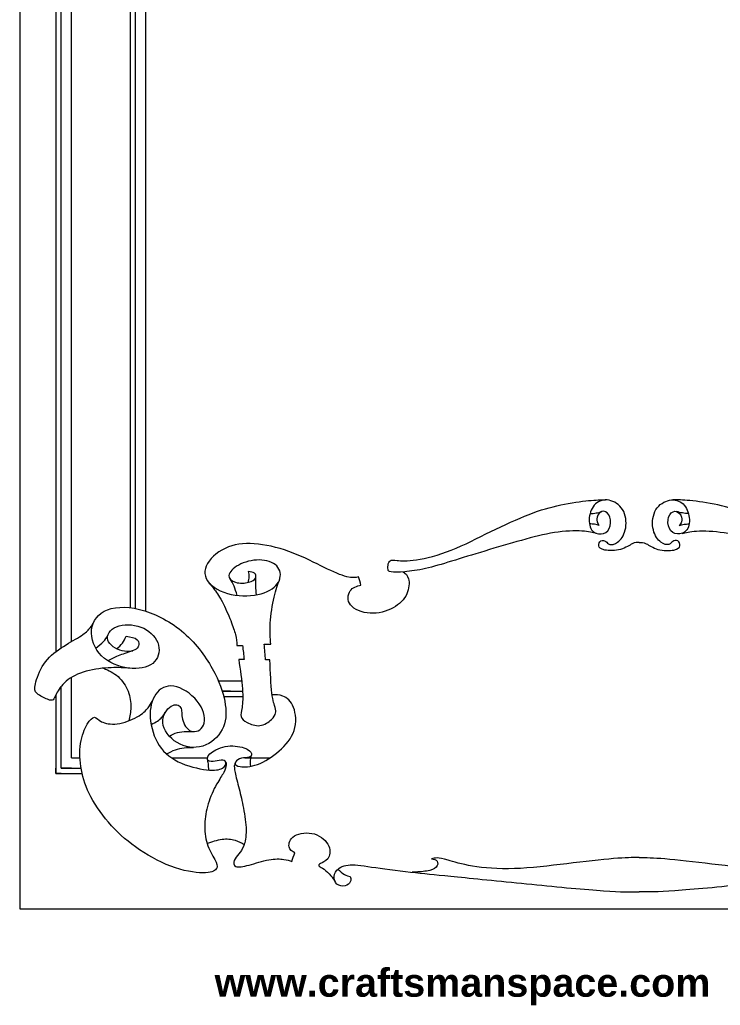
# Model space of a CAD drawing. Header units: millimetres. Extents: x 117 to 292, y -139 to 140.
# Drawn here: x 117.3 to 216.5, y -139.4 to 0 of the extents above; entities that cross this region are included whole.
import ezdxf

# ---------------------------------------------------------------- set-up
doc = ezdxf.new("R2010")
doc.units = ezdxf.units.MM
doc.header["$MEASUREMENT"] = 0
doc.layers.add('Layer 1', color=7, linetype='Continuous')

msp = doc.modelspace()

# ---------------------------------------------------------------- linework, layer by layer
at = {"layer": 'Layer 1', "lineweight": 20}
msp.add_lwpolyline([(117.2805, -125.8159), (292.3821, -125.8159), (292.3821, 139.5085), (117.2805, 139.5085), (117.2805, -125.8159)], close=True, dxfattribs=at)
for points in [[(122.3975, 97.4679), (122.3975, 97.4679), (122.3975, -89.4046), (122.3975, -89.4046)], [(123.1449, -88.8719), (123.1449, -88.8719), (123.1449, 96.7432), (123.1449, 96.7432)], [(124.604, -87.9749), (124.604, -87.9749), (124.604, 95.4429), (124.604, 95.4429)], [(132.9322, 90.0402), (132.9322, 90.0402), (132.9322, -83.1861), (132.9322, -83.1861)], [(133.6796, -83.3026), (133.6796, -83.3026), (133.6796, 89.608), (133.6796, 89.608)], [(135.1389, -83.6787), (135.1389, -83.6787), (135.1387, 88.7949), (135.1387, 88.7949)], [(132.9322, -89.3386), (132.9322, -89.3386), (132.9322, -89.3732), (132.9322, -89.3732)], [(124.604, -104.4299), (124.604, -104.4299), (124.604, -93.0438), (124.604, -93.0438)], [(123.1449, -105.889), (123.1449, -105.889), (123.1449, -94.3059), (123.1449, -94.3059)], [(145.4167, -93.5435), (145.4167, -93.5435), (147.1357, -93.5435), (147.1357, -93.5435)], [(147.1357, -93.5435), (147.1357, -93.5435), (148.7024, -93.5435), (148.7024, -93.5435)], [(145.9578, -95.0027), (145.9578, -95.0027), (148.8306, -95.0027), (148.8306, -95.0027)], [(147.1357, -95.0027), (147.1357, -95.0027), (145.9578, -95.0027), (145.9578, -95.0027)], [(146.1628, -95.7501), (146.1628, -95.7501), (148.8537, -95.7501), (148.8537, -95.7501)], [(124.604, -104.4299), (124.604, -104.4299), (125.8095, -104.4299), (125.8095, -104.4299)], [(138.776, -104.4299), (138.776, -104.4299), (143.8634, -104.4299), (143.8634, -104.4299)], [(149.1683, -104.4299), (149.1683, -104.4299), (152.7339, -104.4299), (152.7339, -104.4299)], [(123.1449, -105.889), (123.1449, -105.889), (125.9768, -105.889), (125.9768, -105.889)]]:
    msp.add_open_spline(points, degree=3, dxfattribs=at)
for points, knots in [([(198.9383, -72.6761), (198.3967, -72.5333), (197.8551, -72.3902), (196.8679, -72.3385), (196.8679, -72.3385), (195.8806, -72.2868), (194.4475, -72.3262), (192.9678, -72.5503), (192.9678, -72.5503), (191.4881, -72.7744), (189.9615, -73.1831), (188.2972, -73.6508), (188.2972, -73.6508), (186.6328, -74.1186), (184.8303, -74.6456), (183.1266, -75.1577), (183.1266, -75.1577), (181.4229, -75.6698), (179.8175, -76.1672), (178.4191, -76.5955), (178.4191, -76.5955), (177.0206, -77.024), (175.8288, -77.3834), (174.7308, -77.632), (174.7308, -77.632), (173.6327, -77.8807), (172.6281, -78.0187), (171.7762, -78.0876), (171.7762, -78.0876), (170.9243, -78.1565), (170.225, -78.1565), (169.8582, -78.1148), (169.8582, -78.1148), (169.4914, -78.0729), (169.4567, -77.989), (169.4297, -77.7799), (169.4297, -77.7799), (169.4027, -77.5706), (169.3829, -77.2357), (169.4543, -76.9747), (169.4543, -76.9747), (169.5257, -76.7138), (169.6883, -76.5266), (169.8508, -76.4602), (169.8508, -76.4602), (170.0133, -76.3936), (170.1758, -76.4479), (170.7026, -76.5021), (170.7026, -76.5021), (171.2295, -76.5562), (172.1209, -76.6104), (173.4504, -76.4085), (173.4504, -76.4085), (174.7799, -76.2066), (176.5478, -75.7486), (178.3772, -75.0273), (178.3772, -75.0273), (180.2065, -74.3059), (182.0975, -73.3209), (183.9785, -72.3951), (183.9785, -72.3951), (185.8596, -71.4694), (187.7309, -70.6027), (189.3755, -69.97), (189.3755, -69.97), (191.0203, -69.3372), (192.4385, -68.9383), (193.8714, -68.6355), (193.8714, -68.6355), (195.3043, -68.3327), (196.7522, -68.1258), (197.8134, -68.0235), (197.8134, -68.0235), (198.8747, -67.9212), (199.5496, -67.9235), (200.2244, -67.9258)], [0, 0, 0, 0, 0.05, 0.05, 0.05, 0.05, 0.1, 0.1, 0.1, 0.1, 0.15, 0.15, 0.15, 0.15, 0.2, 0.2, 0.2, 0.2, 0.25, 0.25, 0.25, 0.25, 0.3, 0.3, 0.3, 0.3, 0.35, 0.35, 0.35, 0.35, 0.4, 0.4, 0.4, 0.4, 0.45, 0.45, 0.45, 0.45, 0.5, 0.5, 0.5, 0.5, 0.55, 0.55, 0.55, 0.55, 0.6, 0.6, 0.6, 0.6, 0.65, 0.65, 0.65, 0.65, 0.7, 0.7, 0.7, 0.7, 0.75, 0.75, 0.75, 0.75, 0.8, 0.8, 0.8, 0.8, 0.85, 0.85, 0.85, 0.85, 0.9, 0.9, 0.9, 0.9, 1, 1, 1, 1]), ([(204.9874, -73.9317), (204.6958, -73.9317), (204.4041, -73.9317), (203.9997, -74.1286), (203.9997, -74.1286), (203.5954, -74.3255), (203.0783, -74.7196), (202.3471, -74.9214), (202.3471, -74.9214), (201.6159, -75.1233), (200.6703, -75.1332), (200.0893, -75.0225), (200.0893, -75.0225), (199.5083, -74.9117), (199.2915, -74.6801), (199.2496, -74.4142), (199.2496, -74.4142), (199.2078, -74.1483), (199.3409, -73.8479), (199.55, -73.7249), (199.55, -73.7249), (199.7593, -73.6017), (200.045, -73.6559), (200.2419, -73.7912), (200.2419, -73.7912), (200.4389, -73.9267), (200.5473, -74.1434), (200.8107, -74.2221), (200.8107, -74.2221), (201.0742, -74.301), (201.4928, -74.2419), (201.9236, -73.912), (201.9236, -73.912), (202.3544, -73.5821), (202.7978, -72.9813), (202.9971, -72.1762), (202.9971, -72.1762), (203.1965, -71.371), (203.1522, -70.3616), (202.778, -69.5811), (202.778, -69.5811), (202.4037, -68.8006), (201.6995, -68.249), (200.9806, -68.0324), (200.9806, -68.0324), (200.2617, -67.8157), (199.5279, -67.9339), (198.9839, -68.3351), (198.9839, -68.3351), (198.4397, -68.7365), (198.0852, -69.4211), (197.9546, -70.1572), (197.9546, -70.1572), (197.8241, -70.8933), (197.9178, -71.6814), (198.2403, -72.1565), (198.2403, -72.1565), (198.5628, -72.6317), (199.1143, -72.7941), (199.5968, -72.7449), (199.5968, -72.7449), (200.0794, -72.6956), (200.4932, -72.4347), (200.7221, -71.9743), (200.7221, -71.9743), (200.951, -71.5139), (200.9954, -70.854), (200.833, -70.3617), (200.833, -70.3617), (200.6704, -69.8692), (200.301, -69.5441), (199.9539, -69.5244), (199.9539, -69.5244), (199.6067, -69.5046), (199.2817, -69.7904), (199.1192, -70.1055), (199.1192, -70.1055), (198.9567, -70.4206), (198.9567, -70.7654), (199.0183, -71.0116), (199.0183, -71.0116), (199.0798, -71.2578), (199.203, -71.4055), (199.326, -71.5533), (199.326, -71.5533), (199.1241, -71.4795), (198.9222, -71.4054), (198.6508, -71.3674), (198.6508, -71.3674), (198.4435, -71.3382), (198.1955, -71.3298), (197.9382, -71.3265)], [0, 0, 0, 0, 0.04166667, 0.04166667, 0.04166667, 0.04166667, 0.08333333, 0.08333333, 0.08333333, 0.08333333, 0.125, 0.125, 0.125, 0.125, 0.16666667, 0.16666667, 0.16666667, 0.16666667, 0.20833333, 0.20833333, 0.20833333, 0.20833333, 0.25, 0.25, 0.25, 0.25, 0.29166667, 0.29166667, 0.29166667, 0.29166667, 0.33333333, 0.33333333, 0.33333333, 0.33333333, 0.375, 0.375, 0.375, 0.375, 0.41666667, 0.41666667, 0.41666667, 0.41666667, 0.45833333, 0.45833333, 0.45833333, 0.45833333, 0.5, 0.5, 0.5, 0.5, 0.54166667, 0.54166667, 0.54166667, 0.54166667, 0.58333333, 0.58333333, 0.58333333, 0.58333333, 0.625, 0.625, 0.625, 0.625, 0.66666667, 0.66666667, 0.66666667, 0.66666667, 0.70833333, 0.70833333, 0.70833333, 0.70833333, 0.75, 0.75, 0.75, 0.75, 0.79166667, 0.79166667, 0.79166667, 0.79166667, 0.83333333, 0.83333333, 0.83333333, 0.83333333, 0.875, 0.875, 0.875, 0.875, 0.91666667, 0.91666667, 0.91666667, 0.91666667, 1, 1, 1, 1]), ([(204.9874, -73.9317), (205.279, -73.9317), (205.5707, -73.9317), (205.9751, -74.1286), (205.9751, -74.1286), (206.3794, -74.3255), (206.8965, -74.7196), (207.6277, -74.9214), (207.6277, -74.9214), (208.3589, -75.1233), (209.3045, -75.1332), (209.8855, -75.0225), (209.8855, -75.0225), (210.4665, -74.9117), (210.6833, -74.6801), (210.7252, -74.4142), (210.7252, -74.4142), (210.767, -74.1483), (210.6339, -73.8479), (210.4248, -73.7249), (210.4248, -73.7249), (210.2155, -73.6017), (209.9298, -73.6559), (209.7329, -73.7912), (209.7329, -73.7912), (209.5359, -73.9267), (209.4275, -74.1434), (209.1641, -74.2221), (209.1641, -74.2221), (208.9006, -74.301), (208.482, -74.2419), (208.0512, -73.912), (208.0512, -73.912), (207.6204, -73.5821), (207.177, -72.9813), (206.9777, -72.1762), (206.9777, -72.1762), (206.7783, -71.371), (206.8226, -70.3616), (207.1968, -69.5811), (207.1968, -69.5811), (207.5711, -68.8006), (208.2753, -68.249), (208.9942, -68.0324), (208.9942, -68.0324), (209.7131, -67.8157), (210.4469, -67.9339), (210.9909, -68.3351), (210.9909, -68.3351), (211.5351, -68.7365), (211.8896, -69.4211), (212.0202, -70.1572), (212.0202, -70.1572), (212.1507, -70.8933), (212.057, -71.6814), (211.7345, -72.1565), (211.7345, -72.1565), (211.412, -72.6317), (210.8605, -72.7941), (210.378, -72.7449), (210.378, -72.7449), (209.8954, -72.6956), (209.4816, -72.4347), (209.2527, -71.9743), (209.2527, -71.9743), (209.0238, -71.5139), (208.9794, -70.854), (209.1418, -70.3617), (209.1418, -70.3617), (209.3044, -69.8692), (209.6738, -69.5441), (210.0209, -69.5244), (210.0209, -69.5244), (210.3681, -69.5046), (210.6931, -69.7904), (210.8556, -70.1055), (210.8556, -70.1055), (211.0181, -70.4206), (211.0181, -70.7654), (210.9565, -71.0116), (210.9565, -71.0116), (210.895, -71.2578), (210.7718, -71.4055), (210.6488, -71.5533), (210.6488, -71.5533), (210.8507, -71.4795), (211.0526, -71.4054), (211.324, -71.3674), (211.324, -71.3674), (211.5313, -71.3382), (211.7793, -71.3298), (212.0366, -71.3265)], [0, 0, 0, 0, 0.04166667, 0.04166667, 0.04166667, 0.04166667, 0.08333333, 0.08333333, 0.08333333, 0.08333333, 0.125, 0.125, 0.125, 0.125, 0.16666667, 0.16666667, 0.16666667, 0.16666667, 0.20833333, 0.20833333, 0.20833333, 0.20833333, 0.25, 0.25, 0.25, 0.25, 0.29166667, 0.29166667, 0.29166667, 0.29166667, 0.33333333, 0.33333333, 0.33333333, 0.33333333, 0.375, 0.375, 0.375, 0.375, 0.41666667, 0.41666667, 0.41666667, 0.41666667, 0.45833333, 0.45833333, 0.45833333, 0.45833333, 0.5, 0.5, 0.5, 0.5, 0.54166667, 0.54166667, 0.54166667, 0.54166667, 0.58333333, 0.58333333, 0.58333333, 0.58333333, 0.625, 0.625, 0.625, 0.625, 0.66666667, 0.66666667, 0.66666667, 0.66666667, 0.70833333, 0.70833333, 0.70833333, 0.70833333, 0.75, 0.75, 0.75, 0.75, 0.79166667, 0.79166667, 0.79166667, 0.79166667, 0.83333333, 0.83333333, 0.83333333, 0.83333333, 0.875, 0.875, 0.875, 0.875, 0.91666667, 0.91666667, 0.91666667, 0.91666667, 1, 1, 1, 1]), ([(211.0365, -72.6761), (211.5781, -72.5333), (212.1197, -72.3902), (213.1069, -72.3385), (213.1069, -72.3385), (214.0942, -72.2868), (215.5273, -72.3262), (217.007, -72.5503), (217.007, -72.5503), (218.4867, -72.7744), (220.0133, -73.1831), (221.6776, -73.6508), (221.6776, -73.6508), (223.342, -74.1186), (225.1445, -74.6456), (226.8482, -75.1577), (226.8482, -75.1577), (228.5519, -75.6698), (230.1573, -76.1672), (231.5557, -76.5955), (231.5557, -76.5955), (232.9542, -77.024), (234.146, -77.3834), (235.244, -77.632), (235.244, -77.632), (236.3421, -77.8807), (237.3467, -78.0187), (238.1986, -78.0876), (238.1986, -78.0876), (239.0505, -78.1565), (239.7498, -78.1565), (240.1166, -78.1148), (240.1166, -78.1148), (240.4834, -78.0729), (240.5181, -77.989), (240.5451, -77.7799), (240.5451, -77.7799), (240.5721, -77.5706), (240.5919, -77.2357), (240.5205, -76.9747), (240.5205, -76.9747), (240.4491, -76.7138), (240.2865, -76.5266), (240.124, -76.4602), (240.124, -76.4602), (239.9615, -76.3936), (239.799, -76.4479), (239.2722, -76.5021), (239.2722, -76.5021), (238.7453, -76.5562), (237.8539, -76.6104), (236.5244, -76.4085), (236.5244, -76.4085), (235.1949, -76.2066), (233.427, -75.7486), (231.5976, -75.0273), (231.5976, -75.0273), (229.7683, -74.3059), (227.8773, -73.3209), (225.9963, -72.3951), (225.9963, -72.3951), (224.1152, -71.4694), (222.2439, -70.6027), (220.5993, -69.97), (220.5993, -69.97), (218.9545, -69.3372), (217.5363, -68.9383), (216.1034, -68.6355), (216.1034, -68.6355), (214.6705, -68.3327), (213.2226, -68.1258), (212.1614, -68.0235), (212.1614, -68.0235), (211.1001, -67.9212), (210.4252, -67.9235), (209.7504, -67.9258)], [0, 0, 0, 0, 0.05, 0.05, 0.05, 0.05, 0.1, 0.1, 0.1, 0.1, 0.15, 0.15, 0.15, 0.15, 0.2, 0.2, 0.2, 0.2, 0.25, 0.25, 0.25, 0.25, 0.3, 0.3, 0.3, 0.3, 0.35, 0.35, 0.35, 0.35, 0.4, 0.4, 0.4, 0.4, 0.45, 0.45, 0.45, 0.45, 0.5, 0.5, 0.5, 0.5, 0.55, 0.55, 0.55, 0.55, 0.6, 0.6, 0.6, 0.6, 0.65, 0.65, 0.65, 0.65, 0.7, 0.7, 0.7, 0.7, 0.75, 0.75, 0.75, 0.75, 0.8, 0.8, 0.8, 0.8, 0.85, 0.85, 0.85, 0.85, 0.9, 0.9, 0.9, 0.9, 1, 1, 1, 1]), ([(198.0237, -69.8473), (198.3162, -69.8349), (198.6088, -69.8223), (198.8836, -69.7767), (198.8836, -69.7767), (199.1585, -69.7309), (199.416, -69.6516), (199.6733, -69.5725)], [0, 0, 0, 0, 0.33333333, 0.33333333, 0.33333333, 0.33333333, 1, 1, 1, 1]), ([(211.9511, -69.8473), (211.6586, -69.8349), (211.366, -69.8223), (211.0912, -69.7767), (211.0912, -69.7767), (210.8163, -69.7309), (210.5588, -69.6516), (210.3015, -69.5725)], [0, 0, 0, 0, 0.33333333, 0.33333333, 0.33333333, 0.33333333, 1, 1, 1, 1]), ([(171.5636, -78.1036), (171.8793, -78.328), (172.195, -78.5525), (172.3283, -79.0882), (172.3283, -79.0882), (172.4615, -79.6238), (172.4122, -80.4709), (172.0626, -81.239), (172.0626, -81.239), (171.713, -82.0072), (171.063, -82.6967), (170.1422, -83.2013), (170.1422, -83.2013), (169.2213, -83.7061), (168.0295, -84.0262), (166.8773, -83.9598), (166.8773, -83.9598), (165.725, -83.8932), (164.6122, -83.4402), (164.1099, -82.7927), (164.1099, -82.7927), (163.6076, -82.1452), (163.716, -81.303), (164.0631, -80.8008), (164.0631, -80.8008), (164.4103, -80.2985), (164.9964, -80.1361), (165.5823, -79.9736), (165.5823, -79.9736), (165.474, -79.5895), (165.3656, -79.2053), (165.2573, -78.8213), (165.2573, -78.8213), (164.8042, -78.9098), (164.3512, -78.9986), (163.5707, -78.7992), (163.5707, -78.7992), (162.7902, -78.5997), (161.6822, -78.1121), (160.3823, -77.4769), (160.3823, -77.4769), (159.0823, -76.8417), (157.5901, -76.0586), (155.9799, -75.4382), (155.9799, -75.4382), (154.3697, -74.8178), (152.6412, -74.3598), (151.0729, -74.1777), (151.0729, -74.1777), (149.5045, -73.9955), (148.0961, -74.089), (146.8208, -74.5838), (146.8208, -74.5838), (145.5455, -75.0787), (144.4029, -75.9751), (143.8613, -76.9254), (143.8613, -76.9254), (143.3196, -77.8758), (143.3787, -78.8803), (144.1222, -79.7027), (144.1222, -79.7027), (144.8658, -80.525), (146.2939, -81.1653), (147.7736, -81.4016), (147.7736, -81.4016), (149.2533, -81.638), (150.7848, -81.4705), (151.9075, -81.0618), (151.9075, -81.0618), (153.0302, -80.6531), (153.7443, -80.0031), (154.0349, -79.2915), (154.0349, -79.2915), (154.3255, -78.58), (154.1923, -77.8068), (153.6581, -77.2676), (153.6581, -77.2676), (153.1239, -76.7284), (152.1881, -76.4231), (151.1788, -76.4182), (151.1788, -76.4182), (150.1693, -76.4133), (149.0859, -76.7088), (148.2809, -77.1396), (148.2809, -77.1396), (147.4758, -77.5705), (146.9487, -78.1368), (146.897, -78.5996), (146.897, -78.5996), (146.8453, -79.0625), (147.2688, -79.422), (147.8499, -79.5845), (147.8499, -79.5845), (148.4309, -79.7471), (149.1697, -79.7125), (149.6916, -79.5845), (149.6916, -79.5845), (150.2135, -79.4566), (150.5189, -79.2349), (150.6469, -78.9814), (150.6469, -78.9814), (150.775, -78.7278), (150.7257, -78.4421), (150.5263, -78.2846), (150.5263, -78.2846), (150.3269, -78.127), (149.9772, -78.0973), (149.6276, -78.0679), (149.6276, -78.0679), (149.6818, -78.3041), (149.7359, -78.5407), (149.7259, -78.798), (149.7259, -78.798), (149.7158, -79.0554), (149.6414, -79.3339), (149.5672, -79.6124)], [0, 0, 0, 0, 0.03333333, 0.03333333, 0.03333333, 0.03333333, 0.06666667, 0.06666667, 0.06666667, 0.06666667, 0.1, 0.1, 0.1, 0.1, 0.13333333, 0.13333333, 0.13333333, 0.13333333, 0.16666667, 0.16666667, 0.16666667, 0.16666667, 0.2, 0.2, 0.2, 0.2, 0.23333333, 0.23333333, 0.23333333, 0.23333333, 0.26666667, 0.26666667, 0.26666667, 0.26666667, 0.3, 0.3, 0.3, 0.3, 0.33333333, 0.33333333, 0.33333333, 0.33333333, 0.36666667, 0.36666667, 0.36666667, 0.36666667, 0.4, 0.4, 0.4, 0.4, 0.43333333, 0.43333333, 0.43333333, 0.43333333, 0.46666667, 0.46666667, 0.46666667, 0.46666667, 0.5, 0.5, 0.5, 0.5, 0.53333333, 0.53333333, 0.53333333, 0.53333333, 0.56666667, 0.56666667, 0.56666667, 0.56666667, 0.6, 0.6, 0.6, 0.6, 0.63333333, 0.63333333, 0.63333333, 0.63333333, 0.66666667, 0.66666667, 0.66666667, 0.66666667, 0.7, 0.7, 0.7, 0.7, 0.73333333, 0.73333333, 0.73333333, 0.73333333, 0.76666667, 0.76666667, 0.76666667, 0.76666667, 0.8, 0.8, 0.8, 0.8, 0.83333333, 0.83333333, 0.83333333, 0.83333333, 0.86666667, 0.86666667, 0.86666667, 0.86666667, 0.9, 0.9, 0.9, 0.9, 0.93333333, 0.93333333, 0.93333333, 0.93333333, 1, 1, 1, 1]), ([(144.1787, -79.7635), (144.3174, -79.935), (144.4561, -80.1067), (144.7445, -80.4878), (144.7445, -80.4878), (145.033, -80.869), (145.4713, -81.4601), (145.917, -82.2873), (145.917, -82.2873), (146.3627, -83.1146), (146.8157, -84.1783), (147.148, -85.0104), (147.148, -85.0104), (147.4805, -85.8427), (147.6922, -86.4435), (147.8202, -86.9924), (147.8202, -86.9924), (147.9482, -87.5415), (147.9926, -88.039), (148.0369, -88.5362), (148.0369, -88.5362), (148.3028, -88.5362), (148.5688, -88.5362), (148.8347, -88.5362), (148.8347, -88.5362), (148.9036, -89.1961), (148.9726, -89.856), (149.0415, -90.5159), (149.0415, -90.5159), (148.7903, -90.511), (148.5392, -90.5059), (148.288, -90.501), (148.288, -90.501), (148.5047, -91.9832), (148.7214, -93.4655), (148.8075, -94.6399), (148.8075, -94.6399), (148.8937, -95.8143), (148.8494, -96.681), (148.7608, -97.299), (148.7608, -97.299), (148.6722, -97.917), (148.5391, -98.2864), (148.6204, -98.5966), (148.6204, -98.5966), (148.7017, -98.9068), (148.9971, -99.1579), (149.4846, -99.4165), (149.4846, -99.4165), (149.9721, -99.675), (150.6517, -99.941), (151.2918, -99.8622), (151.2918, -99.8622), (151.932, -99.7834), (152.5327, -99.3598), (152.9069, -99.0028), (152.9069, -99.0028), (153.2813, -98.6458), (153.429, -98.3553), (153.4979, -98.1141), (153.4979, -98.1141), (153.5669, -97.8728), (153.557, -97.6806), (153.4437, -97.3139), (153.4437, -97.3139), (153.3305, -96.947), (153.1138, -96.4052), (152.9735, -95.253), (152.9735, -95.253), (152.8331, -94.1007), (152.769, -92.3378), (152.705, -90.575), (152.705, -90.575), (152.4982, -90.575), (152.2914, -90.575), (152.0846, -90.575), (152.0846, -90.575), (152.0256, -89.8364), (151.9665, -89.0976), (151.9074, -88.359), (151.9074, -88.359), (152.2127, -88.359), (152.518, -88.359), (152.8233, -88.359), (152.8233, -88.359), (152.7495, -87.448), (152.6755, -86.5369), (152.7517, -85.3674), (152.7517, -85.3674), (152.8281, -84.198), (153.0548, -82.7698), (153.3033, -81.6874), (153.3033, -81.6874), (153.5518, -80.6049), (153.8224, -79.868), (154.093, -79.1312)], [0, 0, 0, 0, 0.04, 0.04, 0.04, 0.04, 0.08, 0.08, 0.08, 0.08, 0.12, 0.12, 0.12, 0.12, 0.16, 0.16, 0.16, 0.16, 0.2, 0.2, 0.2, 0.2, 0.24, 0.24, 0.24, 0.24, 0.28, 0.28, 0.28, 0.28, 0.32, 0.32, 0.32, 0.32, 0.36, 0.36, 0.36, 0.36, 0.4, 0.4, 0.4, 0.4, 0.44, 0.44, 0.44, 0.44, 0.48, 0.48, 0.48, 0.48, 0.52, 0.52, 0.52, 0.52, 0.56, 0.56, 0.56, 0.56, 0.6, 0.6, 0.6, 0.6, 0.64, 0.64, 0.64, 0.64, 0.68, 0.68, 0.68, 0.68, 0.72, 0.72, 0.72, 0.72, 0.76, 0.76, 0.76, 0.76, 0.8, 0.8, 0.8, 0.8, 0.84, 0.84, 0.84, 0.84, 0.88, 0.88, 0.88, 0.88, 0.92, 0.92, 0.92, 0.92, 1, 1, 1, 1]), ([(148.0568, -81.4419), (147.9218, -80.9734), (147.7868, -80.5048), (147.6194, -80.1164), (147.6194, -80.1164), (147.4519, -79.728), (147.2519, -79.4197), (147.052, -79.1114)], [0, 0, 0, 0, 0.33333333, 0.33333333, 0.33333333, 0.33333333, 1, 1, 1, 1]), ([(150.807, -81.3586), (150.7599, -80.945), (150.7126, -80.5312), (150.6976, -80.0905), (150.6976, -80.0905), (150.6826, -79.6496), (150.7001, -79.1814), (150.7173, -78.7134)], [0, 0, 0, 0, 0.33333333, 0.33333333, 0.33333333, 0.33333333, 1, 1, 1, 1]), ([(131.0026, -88.9998), (131.2965, -88.737), (131.5905, -88.474), (131.8148, -88.1777), (131.8148, -88.1777), (132.0393, -87.8813), (132.1942, -87.5513), (132.3491, -87.2214), (132.3491, -87.2214), (132.9793, -87.3001), (133.6097, -87.379), (133.9248, -87.7236), (133.9248, -87.7236), (134.2399, -88.0684), (134.2399, -88.6789), (133.7672, -89.0335), (133.7672, -89.0335), (133.2946, -89.388), (132.349, -89.4865), (131.4626, -89.1912), (131.4626, -89.1912), (130.5763, -88.8957), (129.749, -88.2061), (129.6899, -87.4923), (129.6899, -87.4923), (129.6309, -86.7783), (130.3399, -86.0395), (131.374, -85.7391), (131.374, -85.7391), (132.4081, -85.4387), (133.7672, -85.5767), (134.8358, -86.0986), (134.8358, -86.0986), (135.9043, -86.6206), (136.6824, -87.5267), (136.9287, -88.482), (136.9287, -88.482), (137.1749, -89.4373), (136.8891, -90.4418), (136.1111, -91.0574), (136.1111, -91.0574), (135.3332, -91.6729), (134.0626, -91.8994), (132.6987, -91.7321), (132.6987, -91.7321), (131.3347, -91.5646), (129.877, -91.0032), (128.8774, -90.0037), (128.8774, -90.0037), (127.8779, -89.004), (127.3361, -87.566), (127.4591, -86.3104), (127.4591, -86.3104), (127.5823, -85.0547), (128.3702, -83.9812), (129.7145, -83.4691), (129.7145, -83.4691), (131.0587, -82.957), (132.9597, -83.0062), (134.9736, -83.6267), (134.9736, -83.6267), (136.9876, -84.2471), (139.115, -85.4388), (140.868, -87.0539), (140.868, -87.0539), (142.621, -88.669), (143.9999, -90.7078), (144.896, -92.4461), (144.896, -92.4461), (145.7923, -94.1843), (146.2059, -95.6222), (146.3831, -96.9221), (146.3831, -96.9221), (146.5604, -98.2222), (146.5014, -99.3843), (145.9549, -100.4282), (145.9549, -100.4282), (145.4082, -101.4721), (144.374, -102.398), (143.1873, -102.7623), (143.1873, -102.7623), (142.0006, -103.1267), (140.6611, -102.9297), (139.5631, -102.2699), (139.5631, -102.2699), (138.465, -101.61), (137.6082, -100.4873), (137.5195, -99.4631), (137.5195, -99.4631), (137.4308, -98.4389), (138.1104, -97.5131), (138.716, -97.134), (138.716, -97.134), (139.3217, -96.7547), (139.8537, -96.9222), (140.0654, -97.3063), (140.0654, -97.3063), (140.2771, -97.6903), (140.1687, -98.2912), (140.3312, -98.9756), (140.3312, -98.9756), (140.4936, -99.66), (140.9271, -100.4283), (141.5476, -100.6498), (141.5476, -100.6498), (142.168, -100.8715), (142.9756, -100.5464), (143.2956, -99.798), (143.2956, -99.798), (143.6158, -99.0495), (143.4483, -97.8774), (142.7048, -96.7892), (142.7048, -96.7892), (141.9612, -95.7009), (140.6415, -94.6964), (139.509, -94.3714), (139.509, -94.3714), (138.3763, -94.0464), (137.4308, -94.4009), (136.7759, -95.1198), (136.7759, -95.1198), (136.121, -95.8387), (135.7566, -96.9222), (135.7517, -98.2271), (135.7517, -98.2271), (135.7468, -99.532), (136.1013, -101.0585), (136.771, -102.26), (136.771, -102.26), (137.4407, -103.4615), (138.4256, -104.3382), (139.7107, -104.9684), (139.7107, -104.9684), (140.9959, -105.5987), (142.5817, -105.9828), (143.7253, -106.1169), (143.7253, -106.1169), (144.8689, -106.2512), (145.5707, -106.1355), (145.983, -105.8881), (145.983, -105.8881), (146.3954, -105.6407), (146.5187, -105.2614), (146.4547, -105.03), (146.4547, -105.03), (146.3906, -104.7986), (146.1394, -104.7147), (145.7998, -104.7468), (145.7998, -104.7468), (145.4599, -104.7788), (145.0314, -104.9266), (144.6523, -104.9586), (144.6523, -104.9586), (144.2731, -104.9907), (143.9432, -104.9068), (143.8694, -104.6484), (143.8694, -104.6484), (143.7954, -104.3899), (143.9777, -103.9564), (144.5611, -103.5601), (144.5611, -103.5601), (145.1446, -103.1637), (146.1296, -102.8042), (147.0848, -102.7501), (147.0848, -102.7501), (148.0401, -102.6959), (148.966, -102.947), (149.4904, -103.2203), (149.4904, -103.2203), (150.0148, -103.4937), (150.138, -103.7891), (150.1011, -103.9984), (150.1011, -103.9984), (150.0641, -104.2077), (149.8671, -104.3308), (149.5373, -104.3874), (149.5373, -104.3874), (149.2073, -104.4441), (148.7443, -104.4341), (148.3923, -104.5645), (148.3923, -104.5645), (148.0402, -104.6951), (147.7988, -104.966), (147.7718, -105.1875), (147.7718, -105.1875), (147.7447, -105.4091), (147.9319, -105.5816), (148.4833, -105.6603), (148.4833, -105.6603), (149.0349, -105.7392), (149.9509, -105.7243), (150.9529, -105.3624), (150.9529, -105.3624), (151.955, -105.0005), (153.0433, -104.2914), (153.996, -103.4568), (153.996, -103.4568), (154.9489, -102.6221), (155.7664, -101.6618), (156.1259, -100.5464), (156.1259, -100.5464), (156.4853, -99.4311), (156.3868, -98.1606), (156.0398, -97.2792), (156.0398, -97.2792), (155.6926, -96.3977), (155.0966, -95.9053), (154.5505, -95.6791), (154.5505, -95.6791), (154.0042, -95.4528), (153.5074, -95.493), (153.0107, -95.533)], [0, 0, 0, 0, 0.01851852, 0.01851852, 0.01851852, 0.01851852, 0.03703704, 0.03703704, 0.03703704, 0.03703704, 0.05555556, 0.05555556, 0.05555556, 0.05555556, 0.07407407, 0.07407407, 0.07407407, 0.07407407, 0.09259259, 0.09259259, 0.09259259, 0.09259259, 0.11111111, 0.11111111, 0.11111111, 0.11111111, 0.12962963, 0.12962963, 0.12962963, 0.12962963, 0.14814815, 0.14814815, 0.14814815, 0.14814815, 0.16666667, 0.16666667, 0.16666667, 0.16666667, 0.18518519, 0.18518519, 0.18518519, 0.18518519, 0.2037037, 0.2037037, 0.2037037, 0.2037037, 0.22222222, 0.22222222, 0.22222222, 0.22222222, 0.24074074, 0.24074074, 0.24074074, 0.24074074, 0.25925926, 0.25925926, 0.25925926, 0.25925926, 0.27777778, 0.27777778, 0.27777778, 0.27777778, 0.2962963, 0.2962963, 0.2962963, 0.2962963, 0.31481481, 0.31481481, 0.31481481, 0.31481481, 0.33333333, 0.33333333, 0.33333333, 0.33333333, 0.35185185, 0.35185185, 0.35185185, 0.35185185, 0.37037037, 0.37037037, 0.37037037, 0.37037037, 0.38888889, 0.38888889, 0.38888889, 0.38888889, 0.40740741, 0.40740741, 0.40740741, 0.40740741, 0.42592593, 0.42592593, 0.42592593, 0.42592593, 0.44444444, 0.44444444, 0.44444444, 0.44444444, 0.46296296, 0.46296296, 0.46296296, 0.46296296, 0.48148148, 0.48148148, 0.48148148, 0.48148148, 0.5, 0.5, 0.5, 0.5, 0.51851852, 0.51851852, 0.51851852, 0.51851852, 0.53703704, 0.53703704, 0.53703704, 0.53703704, 0.55555556, 0.55555556, 0.55555556, 0.55555556, 0.57407407, 0.57407407, 0.57407407, 0.57407407, 0.59259259, 0.59259259, 0.59259259, 0.59259259, 0.61111111, 0.61111111, 0.61111111, 0.61111111, 0.62962963, 0.62962963, 0.62962963, 0.62962963, 0.64814815, 0.64814815, 0.64814815, 0.64814815, 0.66666667, 0.66666667, 0.66666667, 0.66666667, 0.68518519, 0.68518519, 0.68518519, 0.68518519, 0.7037037, 0.7037037, 0.7037037, 0.7037037, 0.72222222, 0.72222222, 0.72222222, 0.72222222, 0.74074074, 0.74074074, 0.74074074, 0.74074074, 0.75925926, 0.75925926, 0.75925926, 0.75925926, 0.77777778, 0.77777778, 0.77777778, 0.77777778, 0.7962963, 0.7962963, 0.7962963, 0.7962963, 0.81481481, 0.81481481, 0.81481481, 0.81481481, 0.83333333, 0.83333333, 0.83333333, 0.83333333, 0.85185185, 0.85185185, 0.85185185, 0.85185185, 0.87037037, 0.87037037, 0.87037037, 0.87037037, 0.88888889, 0.88888889, 0.88888889, 0.88888889, 0.90740741, 0.90740741, 0.90740741, 0.90740741, 0.92592593, 0.92592593, 0.92592593, 0.92592593, 0.94444444, 0.94444444, 0.94444444, 0.94444444, 0.96296296, 0.96296296, 0.96296296, 0.96296296, 1, 1, 1, 1]), ([(132.8624, -91.7503), (132.0736, -91.691), (131.2847, -91.6314), (130.2304, -91.6682), (130.2304, -91.6682), (129.1761, -91.705), (127.8563, -91.8381), (126.7017, -92.1582), (126.7017, -92.1582), (125.5469, -92.4782), (124.5571, -92.9854), (123.8555, -93.5762), (123.8555, -93.5762), (123.1538, -94.1672), (122.7401, -94.842), (122.489, -95.3171), (122.489, -95.3171), (122.2379, -95.7923), (122.1491, -96.0681), (122.004, -96.1985), (122.004, -96.1985), (121.8587, -96.3291), (121.6568, -96.3142), (121.2211, -96.1419), (121.2211, -96.1419), (120.7852, -95.9696), (120.1154, -95.6396), (119.7535, -95.3196), (119.7535, -95.3196), (119.3916, -94.9996), (119.3375, -94.6892), (119.5024, -93.9629), (119.5024, -93.9629), (119.6673, -93.2367), (120.0515, -92.0941), (120.6842, -91.161), (120.6842, -91.161), (121.3169, -90.2279), (122.1985, -89.5039), (123.1321, -88.8805), (123.1321, -88.8805), (124.0659, -88.257), (125.052, -87.7338), (125.7395, -87.3011), (125.7395, -87.3011), (126.427, -86.8684), (126.8162, -86.5261), (127.0886, -86.2263), (127.0886, -86.2263), (127.3611, -85.9265), (127.5173, -85.669), (127.6733, -85.4116)], [0, 0, 0, 0, 0.07142857, 0.07142857, 0.07142857, 0.07142857, 0.14285714, 0.14285714, 0.14285714, 0.14285714, 0.21428571, 0.21428571, 0.21428571, 0.21428571, 0.28571429, 0.28571429, 0.28571429, 0.28571429, 0.35714286, 0.35714286, 0.35714286, 0.35714286, 0.42857143, 0.42857143, 0.42857143, 0.42857143, 0.5, 0.5, 0.5, 0.5, 0.57142857, 0.57142857, 0.57142857, 0.57142857, 0.64285714, 0.64285714, 0.64285714, 0.64285714, 0.71428571, 0.71428571, 0.71428571, 0.71428571, 0.78571429, 0.78571429, 0.78571429, 0.78571429, 0.85714286, 0.85714286, 0.85714286, 0.85714286, 1, 1, 1, 1]), ([(128.0592, -88.9189), (128.4601, -88.592), (128.8612, -88.2649), (129.1374, -87.9714), (129.1374, -87.9714), (129.4137, -87.6779), (129.5652, -87.4178), (129.7167, -87.1577)], [0, 0, 0, 0, 0.33333333, 0.33333333, 0.33333333, 0.33333333, 1, 1, 1, 1]), ([(129.7474, -90.6998), (130.2061, -90.444), (130.6649, -90.1881), (131.2546, -89.9488), (131.2546, -89.9488), (131.8444, -89.7094), (132.5656, -89.4863), (133.2865, -89.2634)], [0, 0, 0, 0, 0.33333333, 0.33333333, 0.33333333, 0.33333333, 1, 1, 1, 1]), ([(129.1671, -91.7346), (129.8819, -92.0633), (130.5967, -92.3921), (131.2051, -92.9356), (131.2051, -92.9356), (131.8137, -93.4791), (132.316, -94.2374), (132.6213, -95.0105), (132.6213, -95.0105), (132.9266, -95.7836), (133.0349, -96.5716), (133.0168, -97.2708), (133.0168, -97.2708), (132.9986, -97.9699), (132.854, -98.5806), (132.7094, -99.1911)], [0, 0, 0, 0, 0.2, 0.2, 0.2, 0.2, 0.4, 0.4, 0.4, 0.4, 0.6, 0.6, 0.6, 0.6, 1, 1, 1, 1]), ([(122.3975, -95.4951), (122.3975, -95.4951), (122.3975, -106.6364), (122.3975, -106.6364), (122.3975, -106.6364), (122.3975, -106.6364), (126.1195, -106.6364), (126.1195, -106.6364)], [0, 0, 0, 0, 0.33333333, 0.33333333, 0.33333333, 0.33333333, 1, 1, 1, 1]), ([(146.4547, -105.03), (146.4987, -105.1125), (146.5428, -105.195), (146.5157, -105.4357), (146.5157, -105.4357), (146.4884, -105.6764), (146.3898, -106.0753), (146.1597, -106.511), (146.1597, -106.511), (145.9295, -106.9469), (145.5675, -107.4197), (145.1502, -108.1742), (145.1502, -108.1742), (144.7329, -108.9288), (144.2601, -109.9656), (143.9561, -110.9455), (143.9561, -110.9455), (143.6521, -111.9253), (143.5165, -112.8487), (143.4821, -113.7867), (143.4821, -113.7867), (143.4476, -114.7248), (143.514, -115.6777), (143.7983, -116.5529), (143.7983, -116.5529), (144.0828, -117.4282), (144.585, -118.2261), (144.8952, -118.7972), (144.8952, -118.7972), (145.2055, -119.3684), (145.3237, -119.7131), (145.1711, -120.0283), (145.1711, -120.0283), (145.0184, -120.3434), (144.5947, -120.6291), (143.5952, -120.6858), (143.5952, -120.6858), (142.5956, -120.7424), (141.0198, -120.57), (139.3186, -119.9988), (139.3186, -119.9988), (137.6172, -119.4276), (135.7902, -118.4574), (134.249, -117.4283), (134.249, -117.4283), (132.7076, -116.3992), (131.4519, -115.3108), (130.2947, -114.0354), (130.2947, -114.0354), (129.1375, -112.76), (128.0788, -111.2975), (127.355, -109.9607), (127.355, -109.9607), (126.6311, -108.6237), (126.242, -107.4123), (126.0131, -106.1419), (126.0131, -106.1419), (125.7841, -104.8714), (125.7151, -103.5418), (125.8874, -102.4019), (125.8874, -102.4019), (126.0598, -101.2619), (126.4735, -100.3115), (126.8526, -99.6665), (126.8526, -99.6665), (127.2318, -99.0214), (127.5765, -98.6815), (127.8596, -98.6888), (127.8596, -98.6888), (128.1428, -98.6963), (128.3644, -99.0509), (128.8666, -99.3094), (128.8666, -99.3094), (129.3689, -99.5679), (130.152, -99.7305), (131.09, -99.6099), (131.09, -99.6099), (132.028, -99.4891), (133.1214, -99.0854), (133.9018, -98.6423), (133.9018, -98.6423), (134.6822, -98.1991), (135.1501, -97.7163), (135.4553, -97.3323), (135.4553, -97.3323), (135.7606, -96.9483), (135.9036, -96.6625), (136.0463, -96.377)], [0, 0, 0, 0, 0.04347826, 0.04347826, 0.04347826, 0.04347826, 0.08695652, 0.08695652, 0.08695652, 0.08695652, 0.13043478, 0.13043478, 0.13043478, 0.13043478, 0.17391304, 0.17391304, 0.17391304, 0.17391304, 0.2173913, 0.2173913, 0.2173913, 0.2173913, 0.26086957, 0.26086957, 0.26086957, 0.26086957, 0.30434783, 0.30434783, 0.30434783, 0.30434783, 0.34782609, 0.34782609, 0.34782609, 0.34782609, 0.39130435, 0.39130435, 0.39130435, 0.39130435, 0.43478261, 0.43478261, 0.43478261, 0.43478261, 0.47826087, 0.47826087, 0.47826087, 0.47826087, 0.52173913, 0.52173913, 0.52173913, 0.52173913, 0.56521739, 0.56521739, 0.56521739, 0.56521739, 0.60869565, 0.60869565, 0.60869565, 0.60869565, 0.65217391, 0.65217391, 0.65217391, 0.65217391, 0.69565217, 0.69565217, 0.69565217, 0.69565217, 0.73913043, 0.73913043, 0.73913043, 0.73913043, 0.7826087, 0.7826087, 0.7826087, 0.7826087, 0.82608696, 0.82608696, 0.82608696, 0.82608696, 0.86956522, 0.86956522, 0.86956522, 0.86956522, 0.91304348, 0.91304348, 0.91304348, 0.91304348, 1, 1, 1, 1]), ([(135.885, -99.7021), (136.2046, -99.5491), (136.5244, -99.396), (136.7852, -99.2297), (136.7852, -99.2297), (137.0459, -99.0634), (137.2478, -98.8835), (137.4226, -98.6758), (137.4226, -98.6758), (137.5974, -98.4681), (137.7454, -98.2321), (137.8931, -97.9964)], [0, 0, 0, 0, 0.25, 0.25, 0.25, 0.25, 0.5, 0.5, 0.5, 0.5, 1, 1, 1, 1]), ([(138.4638, -101.369), (138.825, -101.17), (139.1862, -100.971), (139.5946, -100.8531), (139.5946, -100.8531), (140.003, -100.7351), (140.4585, -100.6981), (140.849, -100.6889), (140.849, -100.6889), (141.2395, -100.6797), (141.5651, -100.6983), (141.8906, -100.7168)], [0, 0, 0, 0, 0.25, 0.25, 0.25, 0.25, 0.5, 0.5, 0.5, 0.5, 1, 1, 1, 1]), ([(138.0616, -103.875), (138.483, -103.6556), (138.9044, -103.436), (139.3181, -103.282), (139.3181, -103.282), (139.732, -103.1281), (140.1382, -103.0393), (140.5666, -102.9937), (140.5666, -102.9937), (140.995, -102.9482), (141.4458, -102.9454), (141.8964, -102.9428)], [0, 0, 0, 0, 0.25, 0.25, 0.25, 0.25, 0.5, 0.5, 0.5, 0.5, 1, 1, 1, 1]), ([(124.604, -105.889), (124.604, -105.889), (123.1449, -105.889), (123.1449, -105.889), (123.1449, -105.889), (123.1449, -105.889), (123.1449, -104.4299), (123.1449, -104.4299)], [0, 0, 0, 0, 0.33333333, 0.33333333, 0.33333333, 0.33333333, 1, 1, 1, 1]), ([(149.9834, -105.6191), (149.9665, -105.3081), (149.9494, -104.9971), (149.9657, -104.7389), (149.9657, -104.7389), (149.982, -104.4806), (150.0317, -104.2748), (150.0812, -104.0692)], [0, 0, 0, 0, 0.33333333, 0.33333333, 0.33333333, 0.33333333, 1, 1, 1, 1]), ([(123.1449, -106.6364), (123.1449, -106.6364), (122.3975, -106.6364), (122.3975, -106.6364), (122.3975, -106.6364), (122.3975, -106.6364), (122.3975, -105.889), (122.3975, -105.889)], [0, 0, 0, 0, 0.33333333, 0.33333333, 0.33333333, 0.33333333, 1, 1, 1, 1]), ([(144.0528, -106.1497), (144.0356, -105.8343), (144.0184, -105.5187), (143.9879, -105.2686), (143.9879, -105.2686), (143.9573, -105.0185), (143.9132, -104.8333), (143.8694, -104.6484)], [0, 0, 0, 0, 0.33333333, 0.33333333, 0.33333333, 0.33333333, 1, 1, 1, 1]), ([(147.7834, -105.1298), (147.7393, -105.2034), (147.695, -105.2772), (147.6717, -105.4543), (147.6717, -105.4543), (147.6484, -105.6314), (147.646, -105.9122), (147.7629, -106.4919), (147.7629, -106.4919), (147.8798, -107.0717), (148.1163, -107.9509), (148.3378, -108.82), (148.3378, -108.82), (148.5594, -109.6891), (148.7663, -110.5484), (148.9558, -111.5578), (148.9558, -111.5578), (149.1454, -112.5673), (149.3178, -113.727), (149.3289, -114.6711), (149.3289, -114.6711), (149.3399, -115.6154), (149.1898, -116.3442), (148.9915, -116.8674), (148.9915, -116.8674), (148.7933, -117.3906), (148.5471, -117.7083), (148.2949, -118.016), (148.2949, -118.016), (148.0425, -118.3238), (147.7839, -118.6218), (147.6547, -118.9554), (147.6547, -118.9554), (147.5255, -119.289), (147.5255, -119.6584), (147.8701, -119.7938), (147.8701, -119.7938), (148.2148, -119.9292), (148.9043, -119.8307), (149.7635, -119.6018), (149.7635, -119.6018), (150.6228, -119.3728), (151.652, -119.0132), (152.531, -118.8507), (152.531, -118.8507), (153.4099, -118.6881), (154.1387, -118.7228), (154.6558, -118.7941), (154.6558, -118.7941), (155.1728, -118.8655), (155.4782, -118.9739), (155.7835, -119.0822), (155.7835, -119.0822), (155.9361, -118.6735), (156.0888, -118.2647), (156.2414, -117.856), (156.2414, -117.856), (155.8722, -117.6591), (155.5028, -117.462), (155.4141, -117.0214), (155.4141, -117.0214), (155.3254, -116.5808), (155.5176, -115.8961), (156.1971, -115.48), (156.1971, -115.48), (156.8766, -115.064), (158.0438, -114.9162), (159.0039, -115.2042), (159.0039, -115.2042), (159.9641, -115.4923), (160.7176, -116.2163), (161.0229, -116.9203), (161.0229, -116.9203), (161.3282, -117.6245), (161.1853, -118.3091), (160.8826, -118.7153), (160.8826, -118.7153), (160.5797, -119.1215), (160.1168, -119.2497), (159.8657, -119.3777), (159.8657, -119.3777), (159.6146, -119.5057), (159.5751, -119.6337), (159.6858, -119.7494), (159.6858, -119.7494), (159.7967, -119.8651), (160.0578, -119.9685), (160.368, -120.1999), (160.368, -120.1999), (160.6782, -120.4314), (161.0377, -120.791), (161.3065, -121.1064), (161.3065, -121.1064), (161.5754, -121.422), (161.7537, -121.6938), (161.9319, -121.9654)], [0, 0, 0, 0, 0.04, 0.04, 0.04, 0.04, 0.08, 0.08, 0.08, 0.08, 0.12, 0.12, 0.12, 0.12, 0.16, 0.16, 0.16, 0.16, 0.2, 0.2, 0.2, 0.2, 0.24, 0.24, 0.24, 0.24, 0.28, 0.28, 0.28, 0.28, 0.32, 0.32, 0.32, 0.32, 0.36, 0.36, 0.36, 0.36, 0.4, 0.4, 0.4, 0.4, 0.44, 0.44, 0.44, 0.44, 0.48, 0.48, 0.48, 0.48, 0.52, 0.52, 0.52, 0.52, 0.56, 0.56, 0.56, 0.56, 0.6, 0.6, 0.6, 0.6, 0.64, 0.64, 0.64, 0.64, 0.68, 0.68, 0.68, 0.68, 0.72, 0.72, 0.72, 0.72, 0.76, 0.76, 0.76, 0.76, 0.8, 0.8, 0.8, 0.8, 0.84, 0.84, 0.84, 0.84, 0.88, 0.88, 0.88, 0.88, 0.92, 0.92, 0.92, 0.92, 1, 1, 1, 1]), ([(143.7983, -116.5529), (144.5209, -116.2901), (145.2436, -116.027), (145.9249, -115.9399), (145.9249, -115.9399), (146.6063, -115.8528), (147.2466, -115.9415), (147.7619, -116.0937), (147.7619, -116.0937), (148.2772, -116.2459), (148.6678, -116.4617), (149.0583, -116.6775)], [0, 0, 0, 0, 0.25, 0.25, 0.25, 0.25, 0.5, 0.5, 0.5, 0.5, 1, 1, 1, 1]), ([(204.9874, -118.5426), (204.0188, -118.5426), (203.0502, -118.5426), (201.3496, -118.6854), (201.3496, -118.6854), (199.6491, -118.8282), (197.2165, -119.1139), (194.7101, -119.4142), (194.7101, -119.4142), (192.2036, -119.7146), (189.6232, -120.0298), (187.3138, -120.1036), (187.3138, -120.1036), (185.0043, -120.1776), (182.9656, -120.0101), (181.3886, -119.7503), (181.3886, -119.7503), (179.8117, -119.4906), (178.6962, -119.1384), (177.9195, -118.9193), (177.9195, -118.9193), (177.1427, -118.7002), (176.7043, -118.6139), (176.3707, -118.6004), (176.3707, -118.6004), (176.0372, -118.5869), (175.8083, -118.6462), (175.5794, -118.7052)], [0, 0, 0, 0, 0.125, 0.125, 0.125, 0.125, 0.25, 0.25, 0.25, 0.25, 0.375, 0.375, 0.375, 0.375, 0.5, 0.5, 0.5, 0.5, 0.625, 0.625, 0.625, 0.625, 0.75, 0.75, 0.75, 0.75, 1, 1, 1, 1]), ([(204.9874, -118.5426), (205.956, -118.5426), (206.9246, -118.5426), (208.6252, -118.6854), (208.6252, -118.6854), (210.3257, -118.8282), (212.7583, -119.1139), (215.2647, -119.4142), (215.2647, -119.4142), (217.7712, -119.7146), (220.3516, -120.0298), (222.661, -120.1036), (222.661, -120.1036), (224.9705, -120.1776), (227.0092, -120.0101), (228.5862, -119.7503), (228.5862, -119.7503), (230.1631, -119.4906), (231.2786, -119.1384), (232.0553, -118.9193), (232.0553, -118.9193), (232.8321, -118.7002), (233.2705, -118.6139), (233.6041, -118.6004), (233.6041, -118.6004), (233.9376, -118.5869), (234.1665, -118.6462), (234.3954, -118.7052)], [0, 0, 0, 0, 0.125, 0.125, 0.125, 0.125, 0.25, 0.25, 0.25, 0.25, 0.375, 0.375, 0.375, 0.375, 0.5, 0.5, 0.5, 0.5, 0.625, 0.625, 0.625, 0.625, 0.75, 0.75, 0.75, 0.75, 1, 1, 1, 1]), ([(162.3368, -120.168), (162.649, -120.4683), (162.9615, -120.7687), (163.2505, -120.9435), (163.2505, -120.9435), (163.5396, -121.1184), (163.8056, -121.1676), (164.0715, -121.2169), (164.0715, -121.2169), (164.1305, -121.3892), (164.1897, -121.5617), (164.1405, -121.7881), (164.1405, -121.7881), (164.0912, -122.0146), (163.9336, -122.2953), (163.6086, -122.4454), (163.6086, -122.4454), (163.2836, -122.5956), (162.7911, -122.6154), (162.4346, -122.4521), (162.4346, -122.4521), (162.0781, -122.2887), (161.8573, -121.9424), (161.7932, -121.5399), (161.7932, -121.5399), (161.7291, -121.1373), (161.8217, -120.6784), (162.1904, -120.3014), (162.1904, -120.3014), (162.5593, -119.9243), (163.2044, -119.6287), (164.0759, -119.5795), (164.0759, -119.5795), (164.9475, -119.5302), (166.0457, -119.7273), (167.6781, -119.9612), (167.6781, -119.9612), (169.3105, -120.195), (171.4771, -120.466), (173.2942, -120.6678), (173.2942, -120.6678), (175.1112, -120.8697), (176.5787, -121.0028), (179.2771, -121.2711), (179.2771, -121.2711), (181.9757, -121.5395), (185.9053, -121.9433), (189.7634, -122.3248), (189.7634, -122.3248), (193.6216, -122.7065), (197.4085, -123.066), (199.9338, -123.2407), (199.9338, -123.2407), (202.4593, -123.4156), (203.7234, -123.4056), (204.9874, -123.3958)], [0, 0, 0, 0, 0.06666667, 0.06666667, 0.06666667, 0.06666667, 0.13333333, 0.13333333, 0.13333333, 0.13333333, 0.2, 0.2, 0.2, 0.2, 0.26666667, 0.26666667, 0.26666667, 0.26666667, 0.33333333, 0.33333333, 0.33333333, 0.33333333, 0.4, 0.4, 0.4, 0.4, 0.46666667, 0.46666667, 0.46666667, 0.46666667, 0.53333333, 0.53333333, 0.53333333, 0.53333333, 0.6, 0.6, 0.6, 0.6, 0.66666667, 0.66666667, 0.66666667, 0.66666667, 0.73333333, 0.73333333, 0.73333333, 0.73333333, 0.8, 0.8, 0.8, 0.8, 0.86666667, 0.86666667, 0.86666667, 0.86666667, 1, 1, 1, 1]), ([(175.5794, -118.7052), (175.8945, -118.779), (176.2097, -118.8531), (176.3624, -119.0622), (176.3624, -119.0622), (176.515, -119.2715), (176.5051, -119.6163), (176.249, -119.8821), (176.249, -119.8821), (175.993, -120.148), (175.4907, -120.3352), (174.8822, -120.4446), (174.8822, -120.4446), (174.2736, -120.5539), (173.5588, -120.5856), (172.8441, -120.6172)], [0, 0, 0, 0, 0.2, 0.2, 0.2, 0.2, 0.4, 0.4, 0.4, 0.4, 0.6, 0.6, 0.6, 0.6, 1, 1, 1, 1]), ([(247.638, -120.168), (247.3258, -120.4683), (247.0133, -120.7687), (246.7243, -120.9435), (246.7243, -120.9435), (246.4352, -121.1184), (246.1692, -121.1676), (245.9033, -121.2169), (245.9033, -121.2169), (245.8443, -121.3892), (245.7851, -121.5617), (245.8343, -121.7881), (245.8343, -121.7881), (245.8836, -122.0146), (246.0412, -122.2953), (246.3662, -122.4454), (246.3662, -122.4454), (246.6912, -122.5956), (247.1837, -122.6154), (247.5402, -122.4521), (247.5402, -122.4521), (247.8967, -122.2887), (248.1175, -121.9424), (248.1816, -121.5399), (248.1816, -121.5399), (248.2457, -121.1373), (248.1531, -120.6784), (247.7844, -120.3014), (247.7844, -120.3014), (247.4155, -119.9243), (246.7704, -119.6287), (245.8989, -119.5795), (245.8989, -119.5795), (245.0273, -119.5302), (243.9291, -119.7273), (242.2967, -119.9612), (242.2967, -119.9612), (240.6643, -120.195), (238.4977, -120.466), (236.6806, -120.6678), (236.6806, -120.6678), (234.8636, -120.8697), (233.3961, -121.0028), (230.6977, -121.2711), (230.6977, -121.2711), (227.9991, -121.5395), (224.0695, -121.9433), (220.2114, -122.3248), (220.2114, -122.3248), (216.3532, -122.7065), (212.5663, -123.066), (210.041, -123.2407), (210.041, -123.2407), (207.5155, -123.4156), (206.2514, -123.4056), (204.9874, -123.3958)], [0, 0, 0, 0, 0.06666667, 0.06666667, 0.06666667, 0.06666667, 0.13333333, 0.13333333, 0.13333333, 0.13333333, 0.2, 0.2, 0.2, 0.2, 0.26666667, 0.26666667, 0.26666667, 0.26666667, 0.33333333, 0.33333333, 0.33333333, 0.33333333, 0.4, 0.4, 0.4, 0.4, 0.46666667, 0.46666667, 0.46666667, 0.46666667, 0.53333333, 0.53333333, 0.53333333, 0.53333333, 0.6, 0.6, 0.6, 0.6, 0.66666667, 0.66666667, 0.66666667, 0.66666667, 0.73333333, 0.73333333, 0.73333333, 0.73333333, 0.8, 0.8, 0.8, 0.8, 0.86666667, 0.86666667, 0.86666667, 0.86666667, 1, 1, 1, 1])]:
    msp.add_open_spline(points, degree=3, knots=knots, dxfattribs=at)

# ---------------------------------------------------------------- texts
at = {"insert": (144.8707, -134.2381), "char_height": 4, "width": 132.85941, "attachment_point": 1}
msp.add_mtext('{\\fArial|b1|i0|c0|p34;www.craftsmanspace.com}', dxfattribs=at)

doc.saveas('drawing.dxf')
